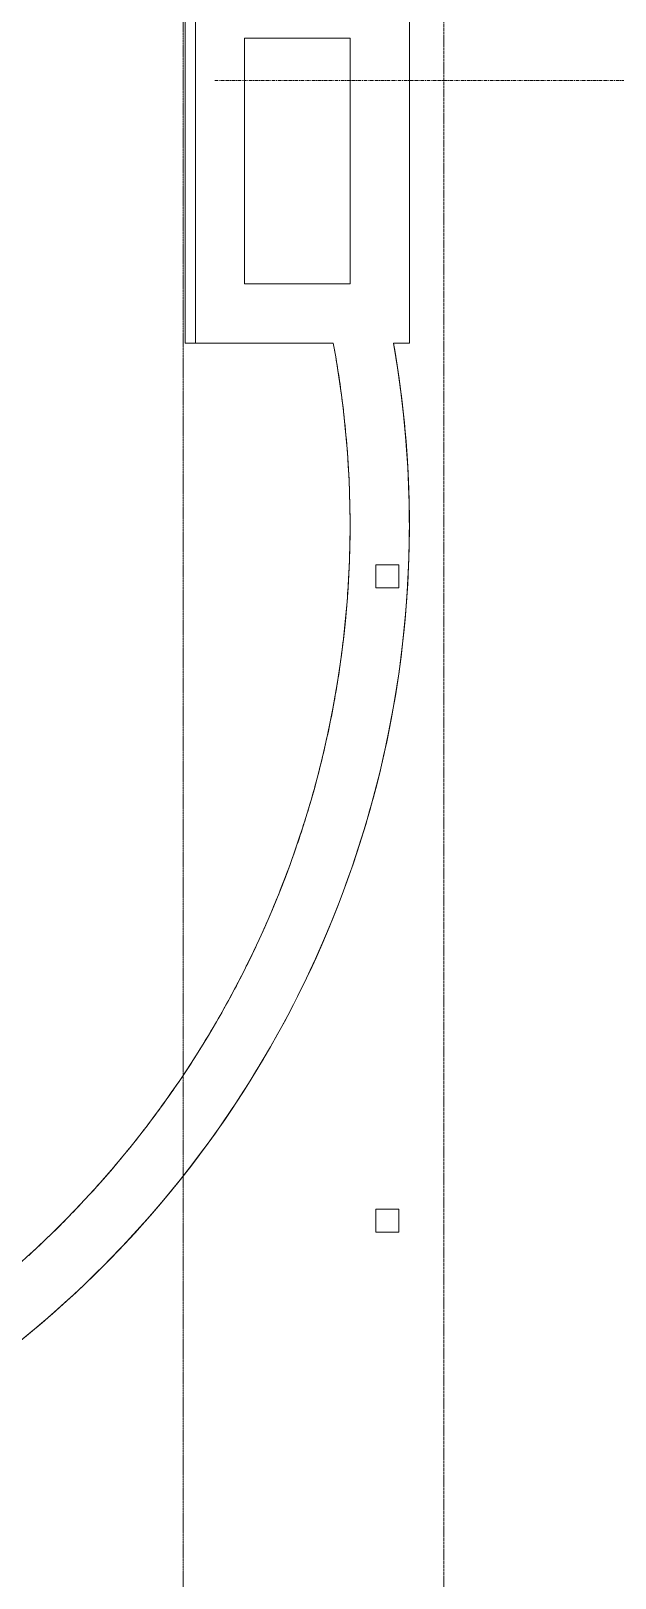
# Model space of a CAD drawing. Header units: inches. Extents: x 22 to 382261, y 22 to 371281.
# Drawn here: x 120141 to 122407, y 243906 to 249908 of the extents above; entities that cross this region are included whole.
import ezdxf

# ---------------------------------------------------------------- set-up
doc = ezdxf.new("R2010")
doc.units = ezdxf.units.IN
doc.header["$MEASUREMENT"] = 0
for name, pattern in [('_Grundgrenze_', [9, 4, -1, 1, -1, 1, -1]), ('Grid Line 1_2_', [22.225, 12.7, -3.175, 3.175, -3.175]), ('Hidden 1_8_', [4.7625, 3.175, -1.5875])]:
    doc.linetypes.add(name, pattern=pattern)
for name, color, linetype, lineweight in [('A-ANNO-SYMB', 150, 'Continuous', 9), ('A-DETL-HDLN', 90, 'Hidden 1_8_', 9), ('A-FLOR', 192, 'Continuous', 9), ('I-WALL', 2, 'Continuous', 9), ('Q-CASE', 31, 'Continuous', 9), ('S-GRID', 1, 'Continuous', 9)]:
    doc.layers.add(name, color=color, linetype=linetype, lineweight=lineweight)

# ---------------------------------------------------------------- blocks, each defined once
blk = doc.blocks.new('Casework 26 - Casework 23-692853-01-Ground floor DIMENSION PLAN')
at = {"layer": 'Q-CASE', "lineweight": 18}
for p, q in [((-12369.9, -60.7), (-12458.8, -60.7)), ((-12458.8, -60.7), (-12458.8, -149.6)), ((-12369.9, -149.6), (-12369.9, -60.7)), ((-12458.8, -149.6), (-12369.9, -149.6)), ((-12369.9, -2560.7), (-12458.8, -2560.7)), ((-12458.8, -2560.7), (-12458.8, -2649.6)), ((-12369.9, -2649.6), (-12369.9, -2560.7)), ((-12458.8, -2649.6), (-12369.9, -2649.6))]:
    blk.add_line(p, q, dxfattribs=at)

msp = doc.modelspace()

# ---------------------------------------------------------------- linework, layer by layer
at = {"layer": 'A-ANNO-SYMB', "linetype": '_Grundgrenze_'}
msp.add_line((120731.9, 262103), (120731.9, 240807), dxfattribs=at)
at = {"layer": 'A-DETL-HDLN'}
msp.add_line((121742.7, 242435.5), (121742.7, 256400.5), dxfattribs=at)
at = {"layer": 'A-FLOR'}
msp.add_line((120778.8, 248696.7), (120778.8, 249995.5), dxfattribs=at)
for radius, start, end in [(4074.8, 335.60082, 9.96315), (3844.8, 7.36024, 10.5658), (3844.8, 6.26606, 7.34087), (3844.8, 4.11593, 6.26606), (3844.8, 2.82627, 4.11593), (3844.8, 0.89098, 2.82627), (3844.8, 359.50933, 0.89098), (3844.8, 357.66604, 359.50933), (3844.8, 356.23333, 357.66604), (3844.8, 354.44109, 356.23333), (3844.8, 352.97595, 354.44109), (3844.8, 351.21614, 352.97595), (3844.8, 349.7286, 351.21614), (3844.8, 347.99119, 349.7286), (3844.8, 346.48726, 347.99119), (3844.8, 344.76623, 346.48726), (3844.8, 343.2498, 344.76623), (3844.8, 341.54127, 343.2498), (3844.8, 340.01501, 341.54127), (3844.8, 338.31631, 340.01501), (3844.8, 336.78213, 338.31631), (3844.8, 335.09134, 336.78213), (3844.8, 333.55064, 335.09134), (4074.8, 291.86694, 335.60082), (3844.8, 331.86637, 333.55064), (3844.8, 330.32023, 331.86637), (3844.8, 328.6414, 330.32023), (3844.8, 327.09065, 328.6414), (3844.8, 325.41642, 327.09065), (3844.8, 323.86172, 325.41642), (3844.8, 322.19143, 323.86172), (3844.8, 320.63333, 322.19143), (3844.8, 318.96644, 320.63333), (3844.8, 317.40537, 318.96644), (3844.8, 315.74145, 317.40537), (3844.8, 314.17777, 315.74145), (3844.8, 312.86567, 314.17777), (3844.8, 312.51645, 312.86567)]:
    msp.add_arc((117534, 247991.7), radius, start, end, dxfattribs=at)
at = {"layer": 'I-WALL'}
for p, q in [((121608.8, 250110.5), (121608.8, 248696.7)), ((120738.8, 248696.7), (120738.8, 249995.5)), ((120968.8, 249880.5), (121378.8, 249880.5)), ((120968.8, 249880.5), (120968.8, 248926.7)), ((121378.8, 249880.5), (121378.8, 248926.7)), ((121378.8, 248926.7), (120968.8, 248926.7)), ((120738.8, 248696.7), (121313.6, 248696.7)), ((121547.4, 248696.7), (121608.8, 248696.7)), ((121378.4, 248047.6), (121378.4, 248051.5))]:
    msp.add_line(p, q, dxfattribs=at)
for radius, start, end in [(4074.8, 270, 9.96315), (3844.8, 270, 10.5658), (4074.8, 354.34391, 9.96315), (3844.8, 6.26605, 7.32174), (3844.8, 2.82625, 4.11597), (3844.8, 359.50929, 0.83363), (3844.8, 356.23329, 357.66612), (3844.8, 352.9759, 354.44119), (3844.8, 349.72853, 351.21625), (3844.8, 346.48718, 347.99131), (3844.8, 343.24972, 344.76637), (3844.8, 340.01492, 341.54143), (3844.8, 336.78202, 338.31648), (3844.8, 333.55053, 335.09152), (3844.8, 330.32011, 331.86657), (3844.8, 327.09051, 328.6416), (3844.8, 323.86158, 325.41663), (3844.8, 320.63318, 322.19166), (4074.8, 270, 323.10542), (3844.8, 317.40521, 318.96668), (3844.8, 314.1776, 315.7417)]:
    msp.add_arc((117534, 247991.7), radius, start, end, dxfattribs=at)
at = {"layer": 'S-GRID', "linetype": 'Grid Line 1_2_'}
msp.add_line((120853.8, 249715.5), (156896.9, 249715.5), dxfattribs=at)

# ---------------------------------------------------------------- block references
at = {"layer": 'Q-CASE'}
msp.add_blockref('Casework 26 - Casework 23-692853-01-Ground floor DIMENSION PLAN', (133937.6, 247897.3), dxfattribs=at)

doc.saveas('drawing.dxf')
